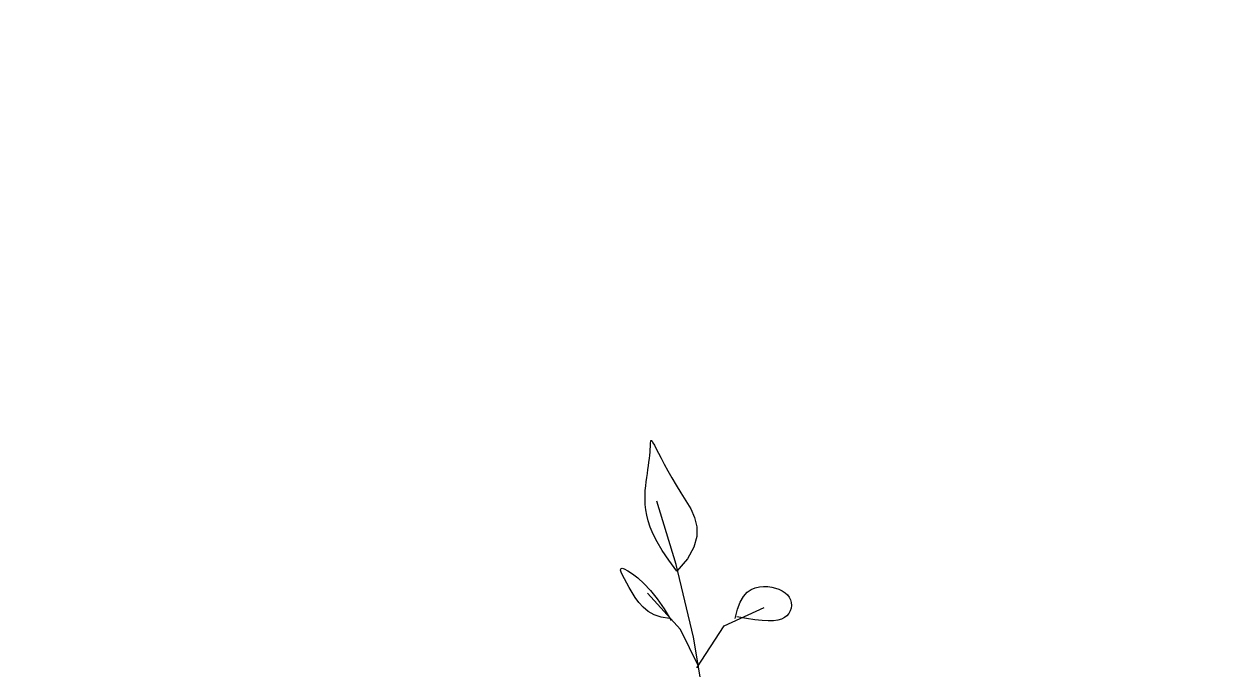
# Model space of a CAD drawing. Header units: centimetres. Extents: x -26724 to 60145, y -23645 to 6771.
# Drawn here: x -19297.8 to -19205.2, y 5425.7 to 5475.6 of the extents above; entities that cross this region are included whole.
import ezdxf

# ---------------------------------------------------------------- set-up
doc = ezdxf.new("R2010")
doc.units = ezdxf.units.CM
doc.linetypes.add('AUSGEZOGEN', pattern=[0])
doc.linetypes.add('PUNKT2_S9', pattern=[0.35, 0.15, -0.1, 0, -0.1])
doc.layers.add('4.KOTE', color=88, linetype='Continuous', lineweight=15)
doc.layers.add('Moebel', color=252, linetype='PUNKT2_S9', lineweight=13)
doc.styles.get("Standard").update_dxf_attribs({"font": 'calibri.ttf'})
doc.dimstyles.new('ja 1 50', dxfattribs={"dimtxt": 10, "dimasz": 5, "dimexe": 5, "dimexo": 5, "dimgap": 1, "dimtad": 1, "dimdec": 0, "dimtxsty": 'Standard', "dimblk": 'ARCHTICK', "dimcen": 2.5, "dimclrd": 256, "dimclrt": 7, "dimadec": 0, "dimazin": 0, "dimtfac": 1, "dimtdec": 0, "dimtix": 1, "dimtmove": 1, "dimatfit": 3, "dimldrblk": 'ARCHTICK', "dimfxl": 10, "dimfxlon": 1, "dimlwd": 0, "dimlwe": 9, "dimarcsym": 0})

# ---------------------------------------------------------------- blocks, each defined once
blk = doc.blocks.new('ggggt')
at = {"layer": 'Moebel', "color": 91, "linetype": 'AUSGEZOGEN', "lineweight": 18, "transparency": 33554687}
for p, q in [((1566.549, 2053.537, 13.5), (1566.554, 2053.678, 13.5)), ((1566.554, 2053.678, 13.5), (1566.563, 2053.781, 13.5)), ((1566.563, 2053.781, 13.5), (1566.581, 2053.839, 13.5)), ((1566.581, 2053.839, 13.5), (1566.613, 2053.845, 13.5)), ((1566.613, 2053.845, 13.5), (1566.665, 2053.793, 13.5)), ((1566.665, 2053.793, 13.5), (1566.742, 2053.674, 13.5)), ((1566.742, 2053.674, 13.5), (1566.849, 2053.483, 13.5)), ((1566.459, 2052.451, 13.5), (1566.488, 2052.708, 13.5)), ((1566.488, 2052.708, 13.5), (1566.511, 2052.948, 13.5)), ((1566.511, 2052.948, 13.5), (1566.53, 2053.167, 13.5)), ((1566.53, 2053.167, 13.5), (1566.542, 2053.365, 13.5)), ((1566.542, 2053.365, 13.5), (1566.549, 2053.537, 13.5)), ((1566.849, 2053.483, 13.5), (1566.99, 2053.215, 13.5)), ((1566.99, 2053.215, 13.5), (1567.166, 2052.875, 13.5)), ((1567.166, 2052.875, 13.5), (1567.375, 2052.472, 13.5)), ((1566.348, 2051.595, 13.5), (1566.388, 2051.892, 13.5)), ((1566.388, 2051.892, 13.5), (1566.425, 2052.178, 13.5)), ((1566.425, 2052.178, 13.5), (1566.459, 2052.451, 13.5)), ((1567.375, 2052.472, 13.5), (1567.618, 2052.014, 13.5)), ((1567.618, 2052.014, 13.5), (1567.894, 2051.509, 13.5)), ((1566.216, 2050.655, 13.5), (1566.259, 2050.977, 13.5)), ((1566.259, 2050.977, 13.5), (1566.304, 2051.29, 13.5)), ((1566.304, 2051.29, 13.5), (1566.348, 2051.595, 13.5)), ((1567.894, 2051.509, 13.5), (1568.201, 2050.966, 13.5)), ((1568.201, 2050.966, 13.5), (1568.54, 2050.391, 13.5)), ((1566.129, 2049.63, 13.5), (1566.147, 2049.984, 13.5)), ((1566.147, 2049.984, 13.5), (1566.177, 2050.325, 13.5)), ((1566.177, 2050.325, 13.5), (1566.216, 2050.655, 13.5)), ((1568.54, 2050.391, 13.5), (1568.909, 2049.795, 13.5)), ((1566.127, 2049.263, 13.5), (1566.129, 2049.63, 13.5)), ((1566.144, 2048.882, 13.5), (1566.127, 2049.263, 13.5)), ((1568.537, 2044.235, 13.5), (1567.049, 2049.151, 13.5)), ((1568.909, 2049.795, 13.5), (1569.299, 2049.181, 13.5)), ((1569.299, 2049.181, 13.5), (1569.669, 2048.543, 13.5)), ((1566.184, 2048.484, 13.5), (1566.144, 2048.882, 13.5)), ((1566.252, 2048.066, 13.5), (1566.184, 2048.484, 13.5)), ((1566.36, 2047.62, 13.5), (1566.252, 2048.066, 13.5)), ((1569.669, 2048.543, 13.5), (1569.966, 2047.873, 13.5)), ((1566.521, 2047.134, 13.5), (1566.36, 2047.62, 13.5)), ((1566.748, 2046.598, 13.5), (1566.521, 2047.134, 13.5)), ((1569.966, 2047.873, 13.5), (1570.14, 2047.162, 13.5)), ((1570.14, 2047.162, 13.5), (1570.14, 2046.4, 13.5)), ((1567.055, 2045.999, 13.5), (1566.748, 2046.598, 13.5)), ((1570.14, 2046.4, 13.5), (1569.915, 2045.579, 13.5)), ((1567.455, 2045.328, 13.5), (1567.055, 2045.999, 13.5)), ((1567.96, 2044.573, 13.5), (1567.455, 2045.328, 13.5)), ((1569.915, 2045.579, 13.5), (1569.414, 2044.69, 13.5)), ((1568.585, 2043.723, 13.5), (1567.96, 2044.573, 13.5)), ((1569.414, 2044.69, 13.5), (1568.585, 2043.723, 13.5)), ((1564.227, 2043.807, 13.5), (1564.245, 2043.913, 13.5)), ((1564.275, 2043.635, 13.5), (1564.227, 2043.807, 13.5)), ((1564.245, 2043.913, 13.5), (1564.339, 2043.945, 13.5)), ((1564.376, 2043.405, 13.5), (1564.275, 2043.635, 13.5)), ((1564.339, 2043.945, 13.5), (1564.518, 2043.896, 13.5)), ((1564.522, 2043.125, 13.5), (1564.376, 2043.405, 13.5)), ((1564.518, 2043.896, 13.5), (1564.789, 2043.758, 13.5)), ((1564.789, 2043.758, 13.5), (1565.142, 2043.526, 13.5)), ((1565.142, 2043.526, 13.5), (1565.561, 2043.195, 13.5)), ((1569.881, 2038.609, 13.5), (1568.537, 2044.235, 13.5)), ((1568.585, 2043.723, 13.5), (1568.585, 2043.723, 13.5)), ((1564.702, 2042.803, 13.5), (1564.522, 2043.125, 13.5)), ((1564.906, 2042.446, 13.5), (1564.702, 2042.803, 13.5)), ((1565.561, 2043.195, 13.5), (1566.033, 2042.761, 13.5)), ((1566.033, 2042.761, 13.5), (1566.544, 2042.219, 13.5)), ((1574.668, 2042.442, 13.5), (1574.992, 2042.514, 13.5)), ((1574.992, 2042.514, 13.5), (1575.316, 2042.538, 13.5)), ((1575.316, 2042.538, 13.5), (1575.635, 2042.527, 13.5)), ((1575.635, 2042.527, 13.5), (1575.944, 2042.485, 13.5)), ((1575.944, 2042.485, 13.5), (1576.238, 2042.416, 13.5)), ((1565.126, 2042.064, 13.5), (1564.906, 2042.446, 13.5)), ((1565.371, 2041.673, 13.5), (1565.126, 2042.064, 13.5)), ((1565.653, 2041.288, 13.5), (1565.371, 2041.673, 13.5)), ((1568.864, 2039.196, 13.5), (1566.32, 2042.023, 13.5)), ((1566.544, 2042.219, 13.5), (1567.077, 2041.565, 13.5)), ((1567.077, 2041.565, 13.5), (1567.62, 2040.795, 13.5)), ((1573.513, 2041.331, 13.5), (1573.768, 2041.765, 13.5)), ((1573.768, 2041.765, 13.5), (1574.05, 2042.084, 13.5)), ((1574.05, 2042.084, 13.5), (1574.352, 2042.304, 13.5)), ((1574.352, 2042.304, 13.5), (1574.668, 2042.442, 13.5)), ((1576.238, 2042.416, 13.5), (1576.511, 2042.319, 13.5)), ((1576.511, 2042.319, 13.5), (1576.76, 2042.198, 13.5)), ((1576.76, 2042.198, 13.5), (1576.978, 2042.053, 13.5)), ((1576.978, 2042.053, 13.5), (1577.163, 2041.888, 13.5)), ((1577.163, 2041.888, 13.5), (1577.308, 2041.702, 13.5)), ((1577.308, 2041.702, 13.5), (1577.409, 2041.5, 13.5)), ((1565.983, 2040.926, 13.5), (1565.653, 2041.288, 13.5)), ((1566.373, 2040.604, 13.5), (1565.983, 2040.926, 13.5)), ((1566.834, 2040.339, 13.5), (1566.373, 2040.604, 13.5)), ((1567.62, 2040.795, 13.5), (1568.157, 2039.902, 13.5)), ((1572.26, 2039.482, 13.5), (1575.374, 2040.899, 13.5)), ((1573.109, 2040.048, 13.5), (1573.291, 2040.764, 13.5)), ((1573.291, 2040.764, 13.5), (1573.513, 2041.331, 13.5)), ((1577.385, 2040.641, 13.5), (1577.274, 2040.446, 13.5)), ((1577.454, 2040.851, 13.5), (1577.385, 2040.641, 13.5)), ((1577.409, 2041.5, 13.5), (1577.467, 2041.286, 13.5)), ((1577.482, 2041.068, 13.5), (1577.454, 2040.851, 13.5)), ((1577.467, 2041.286, 13.5), (1577.482, 2041.068, 13.5)), ((1567.378, 2040.147, 13.5), (1566.834, 2040.339, 13.5)), ((1568.016, 2040.044, 13.5), (1567.378, 2040.147, 13.5)), ((1573.995, 2040.051, 13.5), (1573.251, 2040.19, 13.5)), ((1574.641, 2039.951, 13.5), (1573.995, 2040.051, 13.5)), ((1575.198, 2039.889, 13.5), (1574.641, 2039.951, 13.5)), ((1575.673, 2039.865, 13.5), (1575.198, 2039.889, 13.5)), ((1576.076, 2039.876, 13.5), (1575.673, 2039.865, 13.5)), ((1576.414, 2039.924, 13.5), (1576.076, 2039.876, 13.5)), ((1576.696, 2040.006, 13.5), (1576.414, 2039.924, 13.5)), ((1576.929, 2040.122, 13.5), (1576.696, 2040.006, 13.5)), ((1577.121, 2040.27, 13.5), (1576.929, 2040.122, 13.5)), ((1577.274, 2040.446, 13.5), (1577.121, 2040.27, 13.5)), ((1570.277, 2036.367, 13.5), (1568.864, 2039.196, 13.5)), ((1570.135, 2036.226, 13.5), (1572.26, 2039.482, 13.5)), ((1570.942, 2032.319, 13.5), (1569.881, 2038.609, 13.5))]:
    blk.add_line(p, q, dxfattribs=at)
blk = doc.blocks.new('_ArchTick')
at = {"color": 0, "linetype": 'ByBlock', "const_width": 0.15}
blk.add_lwpolyline([(-0.5, -0.5), (0.5, 0.5)], dxfattribs=at)
blk = doc.blocks.new('*D2937')
at = {"layer": '4.KOTE', "color": 0, "lineweight": 9, "transparency": 16777216}
for p, q in [((-19295.073, 5897.752), (-19295.073, 5884.437)), ((-19200.073, 5879.437), (-19200.073, 5894.437))]:
    blk.add_line(p, q, dxfattribs=at)
at = {"layer": '4.KOTE', "lineweight": 0, "transparency": 16777216}
blk.add_line((-19200.073, 5889.437), (-19295.073, 5889.437), dxfattribs=at)
at = {"layer": 'Defpoints', "color": 0, "lineweight": 50, "transparency": 16777216}
for p in [(-19295.073, 5910.464, 13.5), (-19295.073, 5889.437), (-19200.073, 3696.575, 13.5)]:
    blk.add_point(p, dxfattribs=at)
at = {"layer": '4.KOTE', "lineweight": 0, "transparency": 16777216, "xscale": 5, "yscale": 5, "zscale": 5, "rotation": 180}
blk.add_blockref('_ArchTick', (-19295.073, 5889.437), dxfattribs=at)
at = {"layer": '4.KOTE', "lineweight": 0, "transparency": 16777216, "xscale": 5, "yscale": 5, "zscale": 5}
blk.add_blockref('_ArchTick', (-19200.073, 5889.437), dxfattribs=at)
at = {"layer": '4.KOTE', "color": 7, "transparency": 16777216, "insert": (-19247.573, 5895.56), "char_height": 10, "attachment_point": 5}
blk.add_mtext('95', dxfattribs=at)

msp = doc.modelspace()

# ---------------------------------------------------------------- block references
msp.add_blockref('ggggt', (-20815.803, 3389.499, 13.5))

# ---------------------------------------------------------------- dimensions: what is measured, and where the dimension line sits
at = {"layer": '4.KOTE'}
dim = msp.add_linear_dim(base=(-19295.073, 5889.437), p1=(-19200.073, 3696.575, 13.5), p2=(-19295.073, 5910.464, 13.5), dimstyle='ja 1 50', dxfattribs=at)
dim.commit()
dim.dimension.update_dxf_attribs({"geometry": '*D2937', "text_midpoint": (-19247.573, 5895.56)})

doc.saveas('drawing.dxf')
